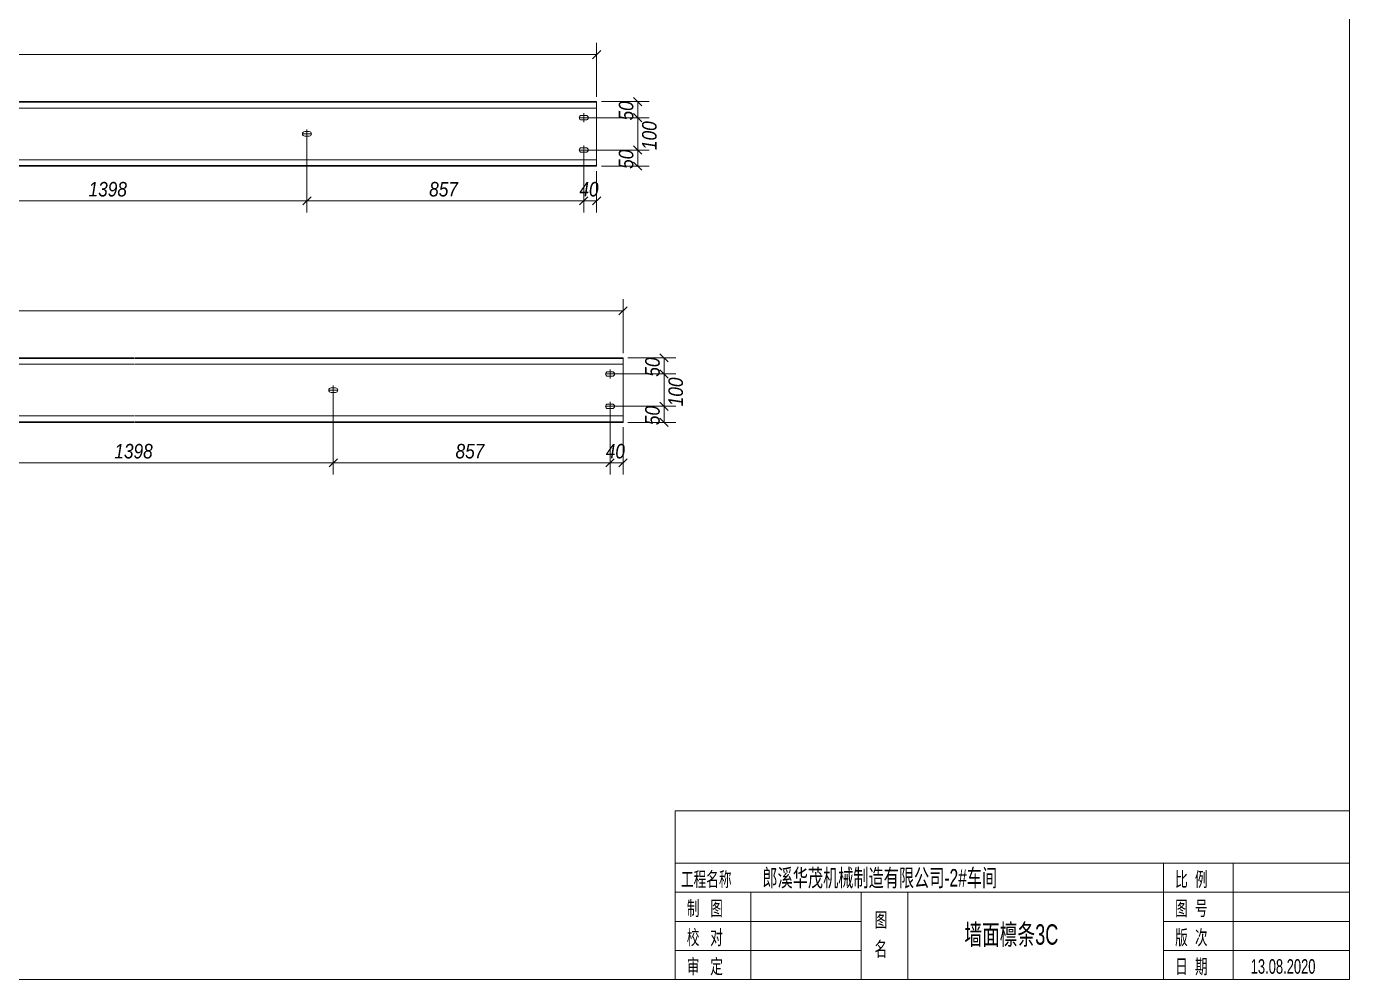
# Model space of a CAD drawing. Extents: x 857 to 4439, y -1249 to 4637.
# Drawn here: x 2368.7 to 2641.8, y 2701.1 to 2897.9 of the extents above; entities that cross this region are included whole.
import ezdxf

# ---------------------------------------------------------------- set-up
doc = ezdxf.new("R2010")
doc.units = 0
doc.header["$LTSCALE"] = 1000
doc.header["$MEASUREMENT"] = 0
doc.linetypes.add('XKITLINE00', pattern=[0])
doc.linetypes.add('XKITLINE02', pattern=[4, 2, -2])
for name, color, linetype, lineweight in [('Bolt', 7, 'Continuous', 0), ('DrawingSheet', 5, 'Continuous', 0), ('OtherObjectType', 1, 'Continuous', 0), ('Part', 2, 'Continuous', 0), ('Z-DIMENSIONS', 1, 'Continuous', 0)]:
    doc.layers.add(name, color=color, linetype=linetype, lineweight=lineweight)
doc.styles.add('Arial Italic', font='ariali.ttf')
doc.styles.add('宋体', font='arial.ttf')

# ---------------------------------------------------------------- blocks, each defined once
blk = doc.blocks.new('墙面檩条3C')
at = {"layer": 'Bolt', "color": 3, "linetype": 'XKITLINE00', "lineweight": 0}
for p, q in [((430.02, 183.06), (429.99, 182.88)), ((430.13, 183.21), (430.02, 183.06)), ((430.28, 183.31), (430.13, 183.21)), ((430.46, 183.35), (430.28, 183.31)), ((431.39, 183.35), (430.46, 183.35)), ((430.92, 183.82), (430.92, 181.95)), ((431.57, 183.31), (431.39, 183.35)), ((431.72, 183.21), (431.57, 183.31)), ((431.82, 183.06), (431.72, 183.21)), ((431.86, 182.88), (431.82, 183.06)), ((373.79, 180.48), (373.79, 178.62)), ((429.99, 182.88), (429.99, 182.88)), ((429.99, 182.88), (430.02, 182.7)), ((431.86, 182.88), (429.99, 182.88)), ((430.02, 182.7), (430.13, 182.55)), ((430.13, 182.55), (430.28, 182.45)), ((430.28, 182.45), (430.46, 182.42)), ((430.46, 182.42), (431.39, 182.42)), ((431.39, 182.42), (431.57, 182.45)), ((431.57, 182.45), (431.72, 182.55)), ((431.72, 182.55), (431.82, 182.7)), ((431.82, 182.7), (431.86, 182.88)), ((431.86, 182.88), (431.86, 182.88)), ((372.89, 179.73), (372.86, 179.55)), ((372.86, 179.55), (372.86, 179.55)), ((372.86, 179.55), (372.89, 179.37)), ((374.72, 179.55), (372.86, 179.55)), ((372.99, 179.88), (372.89, 179.73)), ((372.89, 179.37), (372.99, 179.22)), ((373.14, 179.98), (372.99, 179.88)), ((372.99, 179.22), (373.14, 179.12)), ((373.32, 180.02), (373.14, 179.98)), ((373.14, 179.12), (373.32, 179.08)), ((374.26, 180.02), (373.32, 180.02)), ((373.32, 179.08), (374.26, 179.08)), ((374.43, 179.98), (374.26, 180.02)), ((374.26, 179.08), (374.43, 179.12)), ((374.59, 179.88), (374.43, 179.98)), ((374.43, 179.12), (374.59, 179.22)), ((374.69, 179.73), (374.59, 179.88)), ((374.59, 179.22), (374.69, 179.37)), ((374.72, 179.55), (374.69, 179.73)), ((374.69, 179.37), (374.72, 179.55)), ((374.72, 179.55), (374.72, 179.55)), ((430.02, 176.39), (429.99, 176.22)), ((429.99, 176.22), (429.99, 176.22)), ((429.99, 176.22), (430.02, 176.04)), ((431.86, 176.22), (429.99, 176.22)), ((430.13, 176.55), (430.02, 176.39)), ((430.02, 176.04), (430.13, 175.89)), ((430.28, 176.65), (430.13, 176.55)), ((430.13, 175.89), (430.28, 175.78)), ((430.46, 176.68), (430.28, 176.65)), ((430.28, 175.78), (430.46, 175.75)), ((431.39, 176.68), (430.46, 176.68)), ((430.46, 175.75), (431.39, 175.75)), ((430.92, 177.15), (430.92, 175.28)), ((431.57, 176.65), (431.39, 176.68)), ((431.39, 175.75), (431.57, 175.78)), ((431.72, 176.55), (431.57, 176.65)), ((431.57, 175.78), (431.72, 175.89)), ((431.82, 176.39), (431.72, 176.55)), ((431.72, 175.89), (431.82, 176.04)), ((431.86, 176.22), (431.82, 176.39)), ((431.82, 176.04), (431.86, 176.22)), ((431.86, 176.22), (431.86, 176.22)), ((435.47, 130.17), (435.43, 129.99)), ((435.43, 129.99), (435.43, 129.99)), ((435.43, 129.99), (435.47, 129.81)), ((437.3, 129.99), (435.43, 129.99)), ((435.57, 130.32), (435.47, 130.17)), ((435.47, 129.81), (435.57, 129.66)), ((435.72, 130.42), (435.57, 130.32)), ((435.57, 129.66), (435.72, 129.56)), ((435.9, 130.46), (435.72, 130.42)), ((435.72, 129.56), (435.9, 129.52)), ((436.83, 130.46), (435.9, 130.46)), ((435.9, 129.52), (436.83, 129.52)), ((436.36, 130.92), (436.36, 129.06)), ((437.01, 130.42), (436.83, 130.46)), ((436.83, 129.52), (437.01, 129.56)), ((437.16, 130.32), (437.01, 130.42)), ((437.01, 129.56), (437.16, 129.66)), ((437.26, 130.17), (437.16, 130.32)), ((437.16, 129.66), (437.26, 129.81)), ((437.3, 129.99), (437.26, 130.17)), ((437.26, 129.81), (437.3, 129.99)), ((437.3, 129.99), (437.3, 129.99)), ((378.33, 126.84), (378.3, 126.66)), ((378.3, 126.66), (378.3, 126.66)), ((378.3, 126.66), (378.33, 126.48)), ((380.16, 126.66), (378.3, 126.66)), ((378.43, 126.99), (378.33, 126.84)), ((378.33, 126.48), (378.43, 126.33)), ((378.58, 127.09), (378.43, 126.99)), ((378.43, 126.33), (378.58, 126.23)), ((378.76, 127.12), (378.58, 127.09)), ((378.58, 126.23), (378.76, 126.19)), ((379.7, 127.12), (378.76, 127.12)), ((378.76, 126.19), (379.7, 126.19)), ((379.23, 127.59), (379.23, 125.72)), ((379.88, 127.09), (379.7, 127.12)), ((379.7, 126.19), (379.88, 126.23)), ((380.03, 126.99), (379.88, 127.09)), ((379.88, 126.23), (380.03, 126.33)), ((380.13, 126.84), (380.03, 126.99)), ((380.03, 126.33), (380.13, 126.48)), ((380.16, 126.66), (380.13, 126.84)), ((380.13, 126.48), (380.16, 126.66)), ((380.16, 126.66), (380.16, 126.66)), ((435.47, 123.5), (435.43, 123.32)), ((435.43, 123.32), (435.43, 123.32)), ((435.43, 123.32), (435.47, 123.15)), ((437.3, 123.32), (435.43, 123.32)), ((435.57, 123.65), (435.47, 123.5)), ((435.47, 123.15), (435.57, 122.99)), ((435.72, 123.76), (435.57, 123.65)), ((435.57, 122.99), (435.72, 122.89)), ((435.9, 123.79), (435.72, 123.76)), ((436.83, 123.79), (435.9, 123.79)), ((436.36, 124.26), (436.36, 122.39)), ((437.01, 123.76), (436.83, 123.79)), ((437.16, 123.65), (437.01, 123.76)), ((437.01, 122.89), (437.16, 122.99)), ((437.26, 123.5), (437.16, 123.65)), ((437.16, 122.99), (437.26, 123.15)), ((437.3, 123.32), (437.26, 123.5)), ((437.26, 123.15), (437.3, 123.32)), ((437.3, 123.32), (437.3, 123.32)), ((435.72, 122.89), (435.9, 122.86)), ((435.9, 122.86), (436.83, 122.86)), ((436.83, 122.86), (437.01, 122.89))]:
    blk.add_line(p, q, dxfattribs=at)
at = {"layer": 'DrawingSheet', "color": 5, "linetype": 'XKITLINE00', "lineweight": 0}
for p, q in [((589, 5), (589, 415)), ((5, 5), (589, 5))]:
    blk.add_line(p, q, dxfattribs=at)
at = {"layer": 'OtherObjectType', "color": 2, "linetype": 'XKITLINE00', "lineweight": 0}
for p, q in [((449.8, 39.8), (589, 39.8)), ((449.8, 39.8), (449.8, 5)), ((589, 39.8), (589, 5)), ((449.8, 5), (589, 5))]:
    blk.add_line(p, q, dxfattribs=at)
at = {"layer": 'OtherObjectType', "color": 3, "linetype": 'XKITLINE00', "lineweight": 0}
for p, q in [((449.8, 29), (589, 29)), ((550.6, 29), (550.6, 5)), ((565, 29), (565, 5)), ((449.8, 23), (589, 23)), ((465.4, 23), (465.4, 5)), ((488.2, 23), (488.2, 5)), ((497.8, 23), (497.8, 5)), ((449.8, 17), (488.2, 17)), ((550.6, 17), (589, 17)), ((449.8, 11), (488.2, 11)), ((550.6, 11), (589, 11))]:
    blk.add_line(p, q, dxfattribs=at)
at = {"layer": 'Part', "color": 2, "linetype": 'XKITLINE00', "lineweight": 0}
for p, q in [((333, 186.22), (248.06, 186.22)), ((433.59, 186.22), (333.1, 186.22)), ((433.59, 172.88), (433.59, 186.22)), ((333, 184.88), (248.06, 184.88)), ((433.59, 184.88), (333.1, 184.88)), ((333, 174.22), (248.06, 174.22)), ((333, 172.88), (248.06, 172.88)), ((433.59, 174.22), (333.1, 174.22)), ((433.59, 172.88), (333.1, 172.88)), ((338.2, 133.32), (253.26, 133.32)), ((338.2, 131.99), (253.26, 131.99)), ((439.03, 133.32), (338.3, 133.32)), ((439.03, 131.99), (338.3, 131.99)), ((439.03, 119.99), (439.03, 133.32)), ((338.2, 121.32), (253.26, 121.32)), ((439.03, 121.32), (338.3, 121.32)), ((338.2, 119.99), (253.26, 119.99)), ((439.03, 119.99), (338.3, 119.99))]:
    blk.add_line(p, q, dxfattribs=at)
at = {"layer": 'Part', "color": 7, "linetype": 'XKITLINE02', "lineweight": 0}
for p, q in [((333, 186.07), (248.06, 186.07)), ((433.59, 186.07), (333.1, 186.07)), ((333, 173.03), (248.06, 173.03)), ((433.59, 173.03), (333.1, 173.03)), ((338.2, 133.18), (253.26, 133.18)), ((439.03, 133.18), (338.3, 133.18)), ((338.2, 120.14), (253.26, 120.14)), ((439.03, 120.14), (338.3, 120.14))]:
    blk.add_line(p, q, dxfattribs=at)
at = {"layer": 'Z-DIMENSIONS', "color": 4, "linetype": 'XKITLINE00', "lineweight": 0}
for p, q in [((434.44, 196.77), (432.74, 195.07)), ((433.59, 187.22), (433.59, 198.32)), ((31.77, 195.92), (433.59, 195.92)), ((434.59, 186.22), (444.46, 186.22)), ((441.21, 187.06), (442.9, 185.37)), ((442.06, 182.88), (442.06, 186.22)), ((441.21, 183.73), (442.9, 182.03)), ((441.21, 183.73), (442.9, 182.03)), ((431.92, 182.88), (444.46, 182.88)), ((431.92, 182.88), (444.46, 182.88)), ((442.06, 176.22), (442.06, 182.88)), ((373.79, 178.55), (373.79, 163.33)), ((373.79, 178.55), (373.79, 163.33)), ((430.92, 175.22), (430.92, 163.33)), ((430.92, 175.22), (430.92, 163.33)), ((431.92, 176.22), (444.46, 176.22)), ((431.92, 176.22), (444.46, 176.22)), ((441.21, 177.06), (442.9, 175.37)), ((441.21, 177.06), (442.9, 175.37)), ((442.06, 172.88), (442.06, 176.22)), ((434.59, 172.88), (444.46, 172.88)), ((441.21, 173.73), (442.9, 172.03)), ((433.59, 171.88), (433.59, 163.33)), ((292.53, 165.73), (373.79, 165.73)), ((374.64, 166.58), (372.94, 164.89)), ((374.64, 166.58), (372.94, 164.89)), ((373.79, 165.73), (430.92, 165.73)), ((431.77, 166.58), (430.07, 164.89)), ((431.77, 166.58), (430.07, 164.89)), ((430.92, 165.73), (433.59, 165.73)), ((434.44, 166.58), (432.74, 164.89)), ((439.03, 134.32), (439.03, 145.43)), ((31.77, 143.03), (439.03, 143.03)), ((439.88, 143.88), (438.18, 142.18)), ((446.65, 134.17), (448.34, 132.48)), ((440.03, 133.32), (449.9, 133.32)), ((447.5, 129.99), (447.5, 133.32)), ((437.36, 129.99), (449.9, 129.99)), ((437.36, 129.99), (449.9, 129.99)), ((446.65, 130.84), (448.34, 129.14)), ((446.65, 130.84), (448.34, 129.14)), ((447.5, 123.32), (447.5, 129.99)), ((379.23, 125.66), (379.23, 109.26)), ((379.23, 125.66), (379.23, 109.26)), ((437.36, 123.32), (449.9, 123.32)), ((437.36, 123.32), (449.9, 123.32)), ((446.65, 124.17), (448.34, 122.48)), ((446.65, 124.17), (448.34, 122.48)), ((447.5, 119.99), (447.5, 123.32)), ((436.36, 122.32), (436.36, 109.26)), ((436.36, 122.32), (436.36, 109.26)), ((446.65, 120.84), (448.34, 119.14)), ((439.03, 118.99), (439.03, 109.26)), ((440.03, 119.99), (449.9, 119.99)), ((380.08, 112.51), (378.38, 110.81)), ((380.08, 112.51), (378.38, 110.81)), ((437.21, 112.51), (435.51, 110.81)), ((437.21, 112.51), (435.51, 110.81)), ((439.88, 112.51), (438.18, 110.81)), ((297.73, 111.66), (379.23, 111.66)), ((379.23, 111.66), (436.36, 111.66)), ((436.36, 111.66), (439.03, 111.66))]:
    blk.add_line(p, q, dxfattribs=at)
at = {"layer": 'Z-DIMENSIONS', "color": 3}
for p in [(433.59, 195.92), (442.06, 186.22), (442.06, 182.88), (442.06, 182.88), (442.06, 176.22), (442.06, 176.22), (442.06, 172.88), (373.79, 165.73), (373.79, 165.73), (430.92, 165.73), (430.92, 165.73), (433.59, 165.73), (439.03, 143.03), (447.5, 133.32), (447.5, 129.99), (447.5, 129.99), (447.5, 123.32), (447.5, 123.32), (447.5, 119.99), (379.23, 111.66), (379.23, 111.66), (436.36, 111.66), (436.36, 111.66), (439.03, 111.66)]:
    blk.add_point(p, dxfattribs=at)
at = {"layer": 'OtherObjectType', "color": 4, "style": '宋体', "width": 0.6375}
for s, p in [('工程名称', (451, 24.2)), ('比  例', (553, 24.2)), ('制   图', (452.2, 18.2)), ('图  号', (553, 18.2)), ('图', (490.96, 15.8)), ('校   对', (452.2, 12.2)), ('版  次', (553, 12.2)), ('名', (490.96, 9.8)), ('审   定', (452.2, 6.2)), ('日  期', (553, 6.2))]:
    blk.add_text(s, height=3, dxfattribs=at).set_placement(p)
at = {"layer": 'OtherObjectType', "color": 7, "style": '宋体', "width": 0.6375}
for s, height, p in [('郎溪华茂机械制造有限公司-2#车间', 3.6, (467.8, 24.2)), ('墙面檩条3C', 4.2, (509.5, 12.2)), ('13.08.2020', 3, (568.6, 6.2))]:
    blk.add_text(s, height=height, dxfattribs=at).set_placement(p)
at = {"layer": 'Z-DIMENSIONS', "color": 3, "style": 'Arial Italic', "width": 0.85}
for s, p in [('50', (441.16, 182.32)), ('100', (445.96, 176.21)), ('50', (441.16, 172.32)), ('50', (446.6, 129.43)), ('100', (451.4, 123.32)), ('50', (446.6, 119.43))]:
    blk.add_text(s, height=3, rotation=90.0002, dxfattribs=at).set_placement(p)
for s, p in [('1398', (328.71, 166.63)), ('857', (399.02, 166.63)), ('40', (430.03, 166.63)), ('1398', (334.03, 112.56)), ('857', (404.46, 112.56)), ('40', (435.47, 112.56))]:
    blk.add_text(s, height=3, dxfattribs=at).set_placement(p)

msp = doc.modelspace()

# ---------------------------------------------------------------- block references
msp.add_blockref('墙面檩条3C', (2052.82, 2696.13))

doc.saveas('drawing.dxf')
